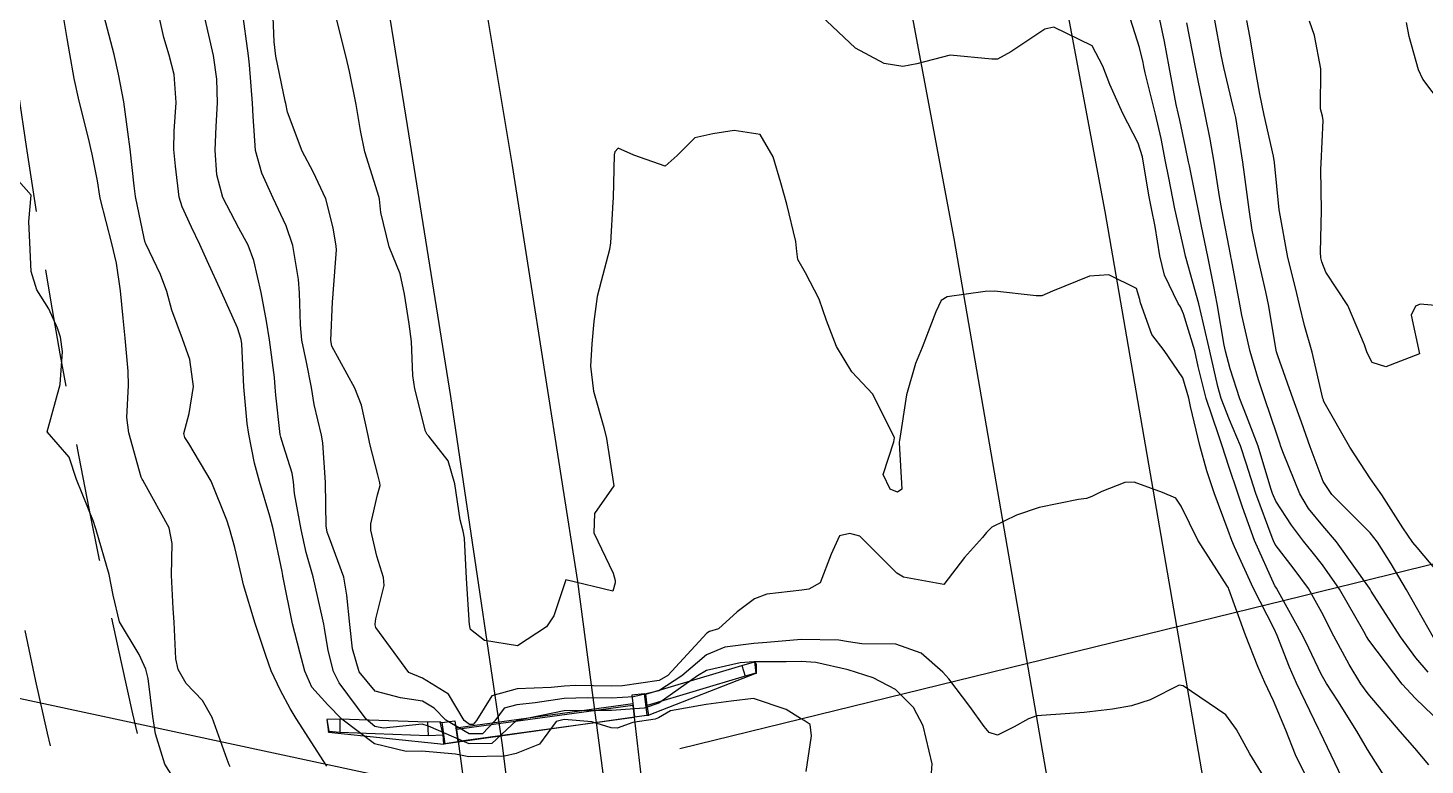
# Model space of a CAD drawing. Header units: metres. Extents: x 298520 to 308411, y 7433745 to 7450750.
# Drawn here: x 300877 to 300936.1, y 7447366.9 to 7447398.1 of the extents above; entities that cross this region are included whole.
import ezdxf

# ---------------------------------------------------------------- set-up
doc = ezdxf.new("R2010")
doc.units = ezdxf.units.M
doc.header["$LTSCALE"] = 10
for name, pattern in [('CONTINUO', [0]), ('DASHED', [0.75, 0.5, -0.25]), ('TRACEJADO', [8.7, 8, -0.7])]:
    doc.linetypes.add(name, pattern=pattern)
for name, color, linetype in [('Curvas de Nivel 1m', 11, 'Continuous'), ('Curvas de Nivel 5m', 15, 'Continuous'), ('Linha Férrea', 251, 'TRACKS'), ('P.I.', 45, 'CONTINUO'), ('TEXTO', 45, 'Continuous'), ('Vias Primárias', 230, 'Continuous'), ('Vias Secundárias', 230, 'DASHED')]:
    doc.layers.add(name, color=color, linetype=linetype)
doc.linetypes.add('TRACKS', pattern='A,0.15,[130,ltypeshp.shx,S=0.25,R=0,X=0,Y=0],0.15', length=0.3)

msp = doc.modelspace()

# ---------------------------------------------------------------- linework, layer by layer
at = {"layer": 'Curvas de Nivel 1m', "flags": 128}
for points, elevation in [([(300885.578, 7447366.857), (300885.532, 7447366.942), (300885.44, 7447367.17), (300884.815, 7447368.953), (300884.402, 7447369.662), (300883.707, 7447370.392), (300883.378, 7447370.973), (300883.269, 7447371.423), (300883.2, 7447372.975), (300883.158, 7447373.56), (300883.085, 7447374.97), (300883.123, 7447376.316), (300882.989, 7447376.972), (300881.966, 7447378.832), (300881.875, 7447378.989), (300881.85, 7447379.026), (300881.814, 7447379.118), (300881.28, 7447380.996), (300881.203, 7447381.633), (300881.272, 7447382.996), (300881.261, 7447383.596), (300881.129, 7447384.998), (300881.043, 7447385.846), (300880.935, 7447387), (300880.759, 7447388.163), (300880.562, 7447389.004), (300880.092, 7447390.868), (300880.061, 7447391.009), (300879.959, 7447391.648), (300879.734, 7447392.777), (300879.683, 7447393.014), (300879.595, 7447393.399), (300879.185, 7447395.022), (300878.967, 7447395.98), (300878.786, 7447397.029), (300878.678, 7447397.679), (300878.448, 7447399.026)], 674), ([(300909.942, 7447366.656), (300910.164, 7447368.175), (300910.1, 7447368.654), (300909.858, 7447368.821), (300909.695, 7447368.912), (300909.086, 7447369.279), (300907.704, 7447369.748), (300906.759, 7447369.632), (300905.701, 7447369.504), (300904.204, 7447369.229), (300903.695, 7447368.935), (300903.547, 7447368.879), (300902.598, 7447368.741), (300901.944, 7447368.493), (300901.689, 7447368.507), (300900.873, 7447368.758), (300899.694, 7447368.861), (300899.362, 7447368.775), (300898.651, 7447367.813), (300897.672, 7447367.421), (300897.17, 7447367.306), (300895.67, 7447367.29), (300895.103, 7447367.397), (300893.673, 7447367.53), (300893.021, 7447367.508), (300891.677, 7447367.835), (300890.293, 7447368.884), (300889.699, 7447369.485), (300889.03, 7447370.224), (300888.723, 7447370.905), (300888.525, 7447371.712), (300888.215, 7447372.913), (300887.812, 7447374.869), (300887.802, 7447374.919), (300887.794, 7447374.95), (300887.765, 7447375.118), (300887.384, 7447376.924), (300887.252, 7447377.464), (300886.816, 7447378.93), (300886.602, 7447379.713), (300886.357, 7447380.935), (300886.293, 7447381.391), (300886.151, 7447382.937), (300886.068, 7447384.75), (300886.041, 7447384.938), (300885.888, 7447385.428), (300885.2, 7447386.947), (300884.6, 7447388.269), (300884.288, 7447388.956), (300883.934, 7447389.696), (300883.535, 7447390.552), (300883.42, 7447390.968), (300883.264, 7447392.268), (300883.194, 7447392.972), (300883.198, 7447393.758), (300883.287, 7447394.971), (300883.198, 7447396.156), (300882.992, 7447396.975), (300882.766, 7447397.715), (300882.48, 7447398.983)], 676), ([(300929.304, 7447366.424), (300928.696, 7447367.406), (300928.135, 7447368.435), (300927.692, 7447369.064), (300925.88, 7447370.288), (300925.711, 7447370.309), (300924.484, 7447369.696), (300923.697, 7447369.439), (300922.889, 7447369.304), (300921.693, 7447369.155), (300921.091, 7447369.119), (300919.69, 7447369.016), (300919.335, 7447368.897), (300918.728, 7447368.55), (300918.029, 7447368.207), (300917.68, 7447368.308), (300917.459, 7447368.562), (300916.856, 7447369.408), (300915.972, 7447370.577), (300915.716, 7447370.862), (300914.796, 7447371.666), (300913.727, 7447372.054), (300912.284, 7447372.068), (300911.728, 7447372.154), (300911.316, 7447372.224), (300909.729, 7447372.246), (300908.275, 7447372.127), (300907.727, 7447372.076), (300906.489, 7447371.928), (300905.722, 7447371.598), (300904.672, 7447370.716), (300903.706, 7447370.078), (300902.627, 7447369.817), (300901.703, 7447369.762), (300900.683, 7447369.78), (300899.703, 7447369.753), (300898.478, 7447369.565), (300897.7, 7447369.487), (300897.163, 7447369.341), (300896.767, 7447368.809), (300896.245, 7447368.254), (300895.684, 7447368.256), (300894.695, 7447368.835), (300894.199, 7447369.343), (300893.701, 7447369.644), (300892.777, 7447369.784), (300891.705, 7447370.066), (300891.028, 7447370.877), (300890.752, 7447371.851), (300890.629, 7447372.881), (300890.509, 7447374.125), (300890.384, 7447374.884), (300889.779, 7447376.535), (300889.678, 7447376.788), (300889.654, 7447376.892), (300889.635, 7447377.043), (300889.599, 7447378.893), (300889.497, 7447380.562), (300889.438, 7447380.896), (300889.131, 7447382.186), (300889.011, 7447382.903), (300888.796, 7447383.979), (300888.608, 7447384.909), (300888.54, 7447385.561), (300888.505, 7447386.911), (300888.469, 7447387.472), (300888.222, 7447388.916), (300887.935, 7447389.752), (300887.386, 7447390.926), (300886.914, 7447391.98), (300886.638, 7447392.933), (300886.541, 7447394.388), (300886.521, 7447394.935), (300886.393, 7447396.563), (300886.347, 7447396.937), (300886.073, 7447398.909)], 678), ([(300931.115, 7447366.398), (300930.64, 7447367.373), (300930.229, 7447368.412), (300929.701, 7447369.654), (300929.339, 7447370.424), (300929.043, 7447371.103), (300928.517, 7447372.432), (300927.819, 7447374.383), (300927.796, 7447374.44), (300927.763, 7447374.494), (300926.509, 7447376.453), (300925.797, 7447377.891), (300925.57, 7447378.233), (300925.004, 7447378.472), (300923.809, 7447378.905), (300923.414, 7447378.889), (300922.445, 7447378.504), (300922.015, 7447378.293), (300921.8, 7447378.217), (300921.454, 7447378.17), (300919.796, 7447377.835), (300918.831, 7447377.511), (300917.787, 7447377.003), (300917.566, 7447376.781), (300917.388, 7447376.564), (300916.634, 7447375.712), (300915.763, 7447374.58), (300914.046, 7447374.886), (300913.767, 7447375.05), (300912.207, 7447376.626), (300911.784, 7447376.738), (300911.348, 7447376.637), (300910.995, 7447375.861), (300910.528, 7447374.649), (300910.044, 7447374.371), (300909.758, 7447374.332), (300908.27, 7447374.16), (300907.752, 7447373.974), (300907.016, 7447373.415), (300906.228, 7447372.695), (300905.843, 7447372.587), (300905.731, 7447372.519), (300904.085, 7447370.724), (300903.711, 7447370.507), (300902.164, 7447370.29), (300901.708, 7447370.275), (300900.175, 7447370.298), (300899.708, 7447370.28), (300899.149, 7447370.22), (300897.707, 7447370.159), (300896.645, 7447369.87), (300895.989, 7447368.817), (300895.853, 7447368.655), (300895.69, 7447368.657), (300895.468, 7447368.823), (300894.8, 7447369.93), (300893.711, 7447370.615), (300893.123, 7447370.856), (300891.732, 7447372.75), (300891.709, 7447372.87), (300891.711, 7447372.892), (300891.737, 7447373.123), (300892.088, 7447374.537), (300892.053, 7447374.867), (300891.772, 7447375.77), (300891.519, 7447376.873), (300891.516, 7447377.144), (300891.805, 7447378.368), (300891.912, 7447378.768), (300891.906, 7447378.869), (300891.816, 7447379.208), (300891.476, 7447380.52), (300891.402, 7447380.874), (300891.124, 7447382.155), (300890.847, 7447382.88), (300889.879, 7447384.661), (300889.833, 7447384.891), (300889.899, 7447386.535), (300889.932, 7447386.86), (300889.933, 7447386.89), (300890.07, 7447388.74), (300890.062, 7447388.889), (300889.935, 7447389.663), (300889.621, 7447390.895), (300889.087, 7447392.026), (300888.621, 7447392.91), (300887.998, 7447394.564), (300887.922, 7447394.921), (300887.9, 7447395.025), (300887.499, 7447396.925), (300887.427, 7447397.528), (300887.37, 7447398.927)], 679), ([(300934.456, 7447366.362), (300933.675, 7447367.596), (300933.222, 7447368.375), (300932.426, 7447369.659), (300931.944, 7447370.388), (300931.717, 7447370.787), (300931.205, 7447371.875), (300930.948, 7447372.402), (300929.919, 7447374.259), (300929.83, 7447374.419), (300929.802, 7447374.458), (300929.764, 7447374.522), (300928.897, 7447376.429), (300928.386, 7447377.845), (300928.195, 7447378.436), (300927.82, 7447379.571), (300927.536, 7447380.443), (300927.372, 7447380.91), (300926.855, 7447382.45), (300926.523, 7447383.803), (300926.376, 7447384.455), (300925.899, 7447386.029), (300925.767, 7447386.327), (300925.678, 7447386.463), (300925.099, 7447387.656), (300924.889, 7447388.476), (300924.698, 7447389.722), (300924.546, 7447390.481), (300924.451, 7447390.976), (300924.197, 7447392.487), (300924.162, 7447392.674), (300923.98, 7447393.242), (300923.326, 7447394.497), (300922.787, 7447395.726), (300922.49, 7447396.505), (300922.031, 7447397.362), (300920.413, 7447398.153), (300920.038, 7447398.071), (300918.586, 7447397.109), (300918.025, 7447396.801), (300917.784, 7447396.804), (300916.027, 7447396.962), (300914.621, 7447396.601), (300914.022, 7447396.492), (300913.236, 7447396.618), (300912.029, 7447397.272), (300910.551, 7447398.645)], 681), ([(300915.234, 7447366.586), (300915.272, 7447366.983), (300914.888, 7447368.592), (300914.479, 7447369.377), (300913.708, 7447370.131), (300912.768, 7447370.619), (300911.716, 7447370.959), (300910.348, 7447371.28), (300909.719, 7447371.318), (300909.085, 7447371.3), (300907.719, 7447371.304), (300907.141, 7447371.263), (300905.715, 7447370.934), (300905.341, 7447370.706), (300903.701, 7447369.55), (300903.089, 7447369.346), (300901.698, 7447369.24), (300901.205, 7447369.248), (300899.698, 7447369.232), (300897.718, 7447368.824), (300897.693, 7447368.82), (300897.678, 7447368.815), (300896.636, 7447367.853), (300895.678, 7447367.838), (300893.955, 7447368.58), (300893.69, 7447368.661), (300892.061, 7447368.493), (300891.688, 7447368.573), (300891.323, 7447368.874), (300890.186, 7447370.408), (300889.941, 7447370.888), (300889.722, 7447371.786), (300889.568, 7447372.729), (300889.536, 7447372.893), (300889.478, 7447373.153), (300889.077, 7447374.9), (300888.791, 7447375.923), (300888.569, 7447376.908), (300888.297, 7447378.421), (300888.247, 7447378.913), (300888.192, 7447379.29), (300887.828, 7447380.441), (300887.712, 7447380.801), (300887.692, 7447380.921), (300887.51, 7447382.584), (300887.481, 7447382.924), (300887.448, 7447383.335), (300887.235, 7447384.926), (300887.107, 7447385.711), (300886.884, 7447386.93), (300886.573, 7447388.276), (300886.337, 7447388.936), (300885.934, 7447389.651), (300885.256, 7447390.947), (300885.007, 7447391.905), (300884.936, 7447392.95), (300884.985, 7447393.953), (300885.042, 7447394.95), (300885.004, 7447395.959), (300884.873, 7447396.952), (300884.509, 7447398.485)], 677), ([(300936.277, 7447366.949), (300935.676, 7447367.65), (300935.067, 7447368.356), (300933.707, 7447369.946), (300933.396, 7447370.373), (300932.91, 7447371.189), (300932.249, 7447372.385), (300931.748, 7447373.387), (300931.181, 7447374.399), (300930.581, 7447375.218), (300929.781, 7447376.271), (300929.705, 7447376.421), (300929.647, 7447376.559), (300928.952, 7447378.429), (300928.551, 7447379.704), (300928.31, 7447380.435), (300927.844, 7447381.54), (300927.489, 7447382.444), (300927.354, 7447382.951), (300927.017, 7447384.449), (300926.741, 7447385.605), (300926.542, 7447386.454), (300926.012, 7447388.369), (300925.987, 7447388.459), (300925.927, 7447388.738), (300925.534, 7447390.466), (300925.271, 7447391.775), (300925.14, 7447392.472), (300924.947, 7447393.44), (300924.709, 7447394.479), (300924.28, 7447396.225), (300924.225, 7447396.487), (300924.193, 7447396.656), (300924.031, 7447397.298), (300923.657, 7447398.494)], 682), ([(300937.197, 7447368.327), (300935.704, 7447369.746), (300935.15, 7447370.356), (300933.731, 7447372.22), (300933.638, 7447372.371), (300933.528, 7447372.58), (300932.495, 7447374.383), (300931.773, 7447375.406), (300931.335, 7447375.953), (300930.971, 7447376.402), (300930.459, 7447377.08), (300929.8, 7447378.104), (300929.657, 7447378.421), (300929.593, 7447378.635), (300929.061, 7447380.428), (300928.564, 7447381.715), (300928.277, 7447382.436), (300927.872, 7447383.692), (300927.677, 7447384.442), (300927.623, 7447384.705), (300927.32, 7447386.446), (300927.173, 7447387.185), (300926.921, 7447388.45), (300926.66, 7447389.735), (300926.51, 7447390.454), (300926.148, 7447392.281), (300926.109, 7447392.459), (300925.979, 7447393.079), (300925.738, 7447394.212), (300925.681, 7447394.465), (300925.59, 7447394.875), (300925.294, 7447396.471), (300925.099, 7447397.54), (300924.893, 7447398.477)], 683), ([(300936.242, 7447370.866), (300935.724, 7447371.474), (300935.069, 7447372.357), (300933.838, 7447374.293), (300933.793, 7447374.37), (300933.763, 7447374.418), (300932.37, 7447376.384), (300931.79, 7447377.062), (300931.186, 7447377.789), (300930.822, 7447378.405), (300930.123, 7447380.121), (300930.019, 7447380.417), (300929.968, 7447380.552), (300929.838, 7447380.928), (300929.333, 7447382.425), (300929.063, 7447383.23), (300928.71, 7447384.432), (300928.365, 7447385.968), (300928.274, 7447386.436), (300927.922, 7447388.329), (300927.905, 7447388.44), (300927.898, 7447388.466), (300927.514, 7447390.444), (300927.419, 7447390.985), (300927.197, 7447392.448), (300927.022, 7447393.41), (300926.818, 7447394.452), (300926.508, 7447395.963), (300926.405, 7447396.456), (300926.042, 7447398.339)], 684), ([(300936.602, 7447375.168), (300935.781, 7447376.135), (300935.594, 7447376.352), (300935.18, 7447376.965), (300934.283, 7447378.365), (300933.813, 7447379.046), (300932.938, 7447380.379), (300931.852, 7447382.293), (300931.824, 7447382.362), (300931.813, 7447382.391), (300931.797, 7447382.447), (300931.333, 7447384.398), (300931.021, 7447385.53), (300930.804, 7447386.406), (300930.628, 7447387.127), (300930.312, 7447388.414), (300929.952, 7447390.349), (300929.942, 7447390.42), (300929.749, 7447392.422), (300929.708, 7447392.69), (300929.307, 7447394.427), (300929.119, 7447395.316), (300928.923, 7447396.431), (300928.704, 7447397.766), (300928.573, 7447398.435)], 686), ([(300937.19, 7447386.327), (300935.904, 7447386.431), (300935.703, 7447386.343), (300935.53, 7447385.976), (300935.883, 7447384.34), (300934.458, 7447383.777), (300933.877, 7447383.971), (300933.669, 7447384.372), (300933.55, 7447384.71), (300932.854, 7447386.38), (300931.917, 7447387.783), (300931.751, 7447388.222), (300931.712, 7447388.393), (300931.687, 7447388.633), (300931.731, 7447390.393), (300931.709, 7447392.132), (300931.713, 7447392.394), (300931.801, 7447394.203), (300931.778, 7447394.393), (300931.689, 7447394.703), (300931.704, 7447396.395), (300931.441, 7447397.803), (300931.227, 7447398.402)], 687), ([(300937.252, 7447394.327), (300936.017, 7447395.949), (300935.842, 7447396.343), (300935.443, 7447397.755), (300935.329, 7447398.351)], 688), ([(300883.65, 7447365.635), (300882.81, 7447366.979), (300882.411, 7447368.254), (300882.304, 7447368.984), (300882.099, 7447370.596), (300881.998, 7447370.987), (300881.719, 7447371.618), (300880.895, 7447372.998), (300880.623, 7447374.128), (300880.453, 7447375.003), (300879.899, 7447376.891), (300879.867, 7447377.009), (300879.786, 7447377.245), (300879.074, 7447379.021), (300878.756, 7447379.96), (300877.833, 7447381.04), (300878.375, 7447383.032), (300878.475, 7447384.43), (300878.392, 7447385.032), (300878.274, 7447385.422), (300877.895, 7447386.242), (300877.395, 7447387.045), (300877.151, 7447387.811), (300877.099, 7447389.048), (300877.053, 7447389.938), (300877.153, 7447391.048), (300875.966, 7447392.392)], 673)]:
    msp.add_lwpolyline(points, dxfattribs=dict(at, elevation=elevation))
at = {"layer": 'Curvas de Nivel 5m', "flags": 128}
for points, elevation in [([(300889.663, 7447366.89), (300888.367, 7447368.91), (300888.107, 7447369.324), (300887.705, 7447370.083), (300887.312, 7447370.924), (300887.079, 7447371.567), (300886.623, 7447372.931), (300886.134, 7447374.559), (300886.049, 7447374.937), (300885.775, 7447376.14), (300885.549, 7447376.942), (300885.434, 7447377.298), (300884.763, 7447378.95), (300883.829, 7447380.538), (300883.657, 7447380.788), (300883.618, 7447380.963), (300883.841, 7447381.812), (300884.02, 7447382.958), (300883.87, 7447384.099), (300883.558, 7447384.965), (300883.11, 7447386.187), (300882.888, 7447386.975), (300882.627, 7447387.696), (300882.003, 7447388.989), (300881.982, 7447389.038), (300881.935, 7447389.224), (300881.572, 7447390.994), (300881.508, 7447391.444), (300881.336, 7447392.996), (300881.25, 7447393.732), (300881.072, 7447394.999), (300880.851, 7447396.166), (300880.662, 7447397.004), (300880.175, 7447398.876)], 675), ([(300932.615, 7447366.38), (300931.682, 7447368.332), (300931.662, 7447368.37), (300931.655, 7447368.39), (300931.628, 7447368.446), (300930.673, 7447370.406), (300930.383, 7447371.073), (300929.861, 7447372.418), (300929.737, 7447372.692), (300928.85, 7447374.429), (300928.052, 7447376.165), (300927.944, 7447376.438), (300927.787, 7447376.854), (300927.188, 7447378.446), (300926.886, 7447379.38), (300926.583, 7447380.453), (300926.196, 7447382.11), (300926.116, 7447382.457), (300925.866, 7447383.317), (300925.074, 7447384.472), (300924.559, 7447385.15), (300924.074, 7447386.487), (300924.043, 7447386.626), (300923.909, 7447387.099), (300922.737, 7447387.68), (300921.914, 7447387.613), (300920.356, 7447386.982), (300919.905, 7447386.79), (300919.667, 7447386.78), (300917.907, 7447386.979), (300917.502, 7447386.969), (300915.905, 7447386.744), (300915.643, 7447386.584), (300915.418, 7447386.107), (300914.848, 7447384.596), (300914.554, 7447383.919), (300914.177, 7447382.605), (300913.887, 7447380.663), (300913.875, 7447380.609), (300913.873, 7447380.568), (300913.98, 7447378.607), (300913.802, 7447378.482), (300913.486, 7447378.613), (300913.194, 7447379.234), (300913.648, 7447380.612), (300913.671, 7447380.775), (300912.754, 7447382.621), (300911.867, 7447383.573), (300911.212, 7447384.637), (300910.795, 7447385.74), (300910.484, 7447386.644), (300909.914, 7447387.759), (300909.59, 7447388.325), (300909.544, 7447388.656), (300909.504, 7447389.081), (300909.115, 7447390.663), (300908.869, 7447391.574), (300908.54, 7447392.671), (300907.987, 7447393.612), (300906.894, 7447393.786), (300905.987, 7447393.635), (300905.229, 7447393.467), (300904.484, 7447392.722), (300903.968, 7447392.266), (300902.641, 7447392.743), (300901.977, 7447393.031), (300901.847, 7447392.879), (300901.816, 7447392.752), (300901.771, 7447390.936), (300901.764, 7447390.752), (300901.655, 7447389.025), (300901.618, 7447388.753), (300901.262, 7447387.403), (300901.094, 7447386.758), (300900.952, 7447385.699), (300900.875, 7447384.76), (300900.811, 7447383.818), (300900.936, 7447382.759), (300901.373, 7447381.219), (300901.486, 7447380.753), (300901.803, 7447378.75), (300900.977, 7447377.577), (300900.953, 7447376.758), (300901.766, 7447375.05), (300901.854, 7447374.749), (300901.861, 7447374.65), (300901.756, 7447374.294), (300899.763, 7447374.77), (300899.263, 7447373.254), (300898.955, 7447372.782), (300897.725, 7447371.978), (300896.33, 7447372.211), (300895.731, 7447372.676), (300895.707, 7447372.795), (300895.704, 7447372.82), (300895.698, 7447372.856), (300895.566, 7447374.823), (300895.484, 7447376.528), (300895.434, 7447376.825), (300895.301, 7447377.317), (300895.069, 7447378.831), (300894.795, 7447379.808), (300893.969, 7447380.848), (300893.899, 7447380.915), (300893.835, 7447381.062), (300893.384, 7447382.855), (300893.304, 7447383.413), (300893.242, 7447384.856), (300893.142, 7447385.606), (300892.948, 7447386.86), (300892.766, 7447387.712), (300892.302, 7447388.864), (300891.945, 7447390.31), (300891.89, 7447390.871), (300891.876, 7447390.948), (300891.262, 7447392.877), (300891.08, 7447393.785), (300890.905, 7447394.881), (300890.619, 7447396.282), (300890.482, 7447396.885), (300890.04, 7447398.62)], 680), ([(300936.475, 7447372.339), (300935.752, 7447373.598), (300935.335, 7447374.354), (300934.681, 7447375.454), (300934.105, 7447376.367), (300933.787, 7447376.765), (300932.166, 7447378.386), (300931.811, 7447378.934), (300931.256, 7447380.399), (300930.886, 7447381.447), (300930.539, 7447382.41), (300929.88, 7447384.25), (300929.829, 7447384.421), (300929.81, 7447384.494), (300929.486, 7447386.424), (300929.382, 7447386.951), (300929.047, 7447388.429), (300928.807, 7447389.564), (300928.669, 7447390.433), (300928.478, 7447391.924), (300928.411, 7447392.436), (300928.104, 7447394.327), (300928.077, 7447394.439), (300927.998, 7447394.776), (300927.603, 7447396.444), (300927.496, 7447396.978), (300927.215, 7447398.448)], 685)]:
    msp.add_lwpolyline(points, dxfattribs=dict(at, elevation=elevation))
at = {"layer": 'Linha Férrea', "flags": 128}
for points in [[(298729.261, 7450749.95), (298734.809, 7450730.65), (298742.343, 7450703.451), (298750.119, 7450676.237), (298757.889, 7450649.199), (298765.189, 7450623.712), (298769.985, 7450606.424), (298776.494, 7450583.287), (298783.055, 7450560.248), (298788.164, 7450542.214), (298793.821, 7450521.584), (298798.125, 7450506.606), (298804.386, 7450484.418), (298809.295, 7450466.837), (298814.551, 7450448.858), (298819.559, 7450431.225), (298826.267, 7450408.649), (298831.926, 7450389.314), (298837.135, 7450370.779), (298842.092, 7450352.398), (298847.802, 7450331.823), (298852.149, 7450316.412), (298858.34, 7450294.769), (298862.969, 7450278.965), (298867.952, 7450260.088), (298870.924, 7450249.95), (298873.722, 7450238.982), (298878.355, 7450222.697), (298882.025, 7450210.358), (298885.603, 7450197.651), (298890.189, 7450181.049), (298894.637, 7450166.006), (298898.995, 7450149.812), (298904.361, 7450131.79), (298908.122, 7450117.709), (298911.93, 7450103.946), (298916.104, 7450089.039), (298920.554, 7450073.399), (298923.212, 7450064.319), (298926.468, 7450052.577), (298930.321, 7450038.956), (298934.723, 7450023.223), (298938.252, 7450011.622), (298941.509, 7449999.193), (298944.399, 7449989.651), (298947.701, 7449977.682), (298952.335, 7449961.49), (298956.967, 7449946.581), (298961.92, 7449929.017), (298965.909, 7449915.258), (298970.082, 7449900.905), (298973.936, 7449887.787), (298977.788, 7449874.853), (298981.549, 7449862.469), (298986.366, 7449847.197), (298989.852, 7449836.37), (298994.575, 7449822.337), (298999.437, 7449807.292), (299004.068, 7449794.269), (299008.7, 7449781.657), (299013.057, 7449770.328), (299018.285, 7449757.718), (299022.322, 7449748.037), (299026.817, 7449737.63), (299031.861, 7449726.852), (299036.814, 7449716.896), (299043.096, 7449705.205), (299047.821, 7449696.534), (299054.335, 7449685.572), (299060.664, 7449675.852), (299069.469, 7449663.104), (299077.541, 7449652.872), (299085.429, 7449643.336), (299089.832, 7449637.784), (299098.728, 7449628.561), (299107.993, 7449618.793), (299117.442, 7449610.031), (299127.077, 7449601.223), (299138.453, 7449591.782), (299150.409, 7449582.651), (299162.779, 7449573.982), (299174.004, 7449567.002), (299185.962, 7449560.295), (299199.698, 7449553.222), (299213.253, 7449547.024), (299227.033, 7449541.5), (299241.999, 7449536.525), (299258.424, 7449531.831), (299277.224, 7449527.814), (299295.935, 7449525.032), (299311.589, 7449523.57), (299326.876, 7449522.883), (299340.975, 7449522.747), (299353.572, 7449523.111), (299369.274, 7449524.069), (299382.826, 7449525.211), (299396.609, 7449526.717), (299414.178, 7449529.501), (299430.969, 7449532.603), (299440.142, 7449534.839), (299451.094, 7449537.487), (299469.666, 7449542.917), (299486.963, 7449547.755), (299510.376, 7449554.83), (299531.414, 7449561.037), (299544.903, 7449564.894), (299559.186, 7449569.068), (299590.197, 7449576.665), (299616.417, 7449582.259), (299645.03, 7449585.805), (299675.251, 7449587.635), (299705.522, 7449586.259), (299732.882, 7449582.825), (299762.581, 7449576.088), (299791.888, 7449566.944), (299816.217, 7449556.896), (299840.774, 7449544.781), (299859.676, 7449534.387), (299878.529, 7449521.308), (299897.376, 7449507.135), (299919.538, 7449486.991), (299927.658, 7449478.626), (299947.133, 7449456.962), (299961.499, 7449437.961), (299971.137, 7449424.784), (299981.869, 7449408.322), (299997.595, 7449383.682), (300016.228, 7449354.96), (300035.864, 7449324.687), (300055.136, 7449295.587), (300073.232, 7449268.397), (300085.868, 7449249.95), (300089.501, 7449244.778), (300101.211, 7449227.647), (300111.197, 7449214.14), (300124.752, 7449194.736), (300135.909, 7449179.759), (300148.296, 7449162.129), (300160.805, 7449144.566), (300173.129, 7449128.481), (300185.523, 7449112.088), (300198.402, 7449095.758), (300207.462, 7449083.98), (300220.094, 7449068.515), (300233.468, 7449051.744), (300246.778, 7449035.349), (300263.478, 7449015.076), (300277.526, 7448998.444), (300292.814, 7448981.501), (300306.688, 7448964.856), (300324.623, 7448944.393), (300340.398, 7448926.517), (300357.9, 7448907.843), (300372.755, 7448891.817), (300392.041, 7448871.054), (300410.717, 7448852.066), (300427.475, 7448834.137), (300439.245, 7448822.858), (300454.898, 7448806.525), (300473.448, 7448788.164), (300493.111, 7448768.808), (300511.705, 7448749.95), (300518.198, 7448743.612), (300525.672, 7448735.984), (300530.889, 7448730.361), (300538.141, 7448723.284), (300543.771, 7448717.624), (300548.924, 7448711.903), (300554.778, 7448706.093), (300562.444, 7448698.573), (300570.483, 7448690.198), (300580.06, 7448680.508), (300590.013, 7448670.628), (300599.102, 7448661.391), (300608.565, 7448651.702), (300616.68, 7448643.32), (300625.581, 7448633.859), (300633.62, 7448625.859), (300641.21, 7448617.858), (300649.582, 7448609.897), (300659.386, 7448599.72), (300667.387, 7448591.231), (300676.098, 7448582.784), (300683.871, 7448574.669), (300691.725, 7448567.153), (300703.33, 7448554.876), (300711.744, 7448546.351), (300718.093, 7448539.767), (300726.506, 7448530.983), (300733.153, 7448523.695), (300741.152, 7448514.418), (300747.426, 7448507.242), (300750.054, 7448504.018), (300758.169, 7448493.99), (300764.854, 7448485.238), (300772.251, 7448475.55), (300781.114, 7448462.855), (300788.178, 7448452.147), (300795.99, 7448439.115), (300802.712, 7448427.661), (300809.137, 7448414.665), (300814.959, 7448402.42), (300819.763, 7448391.601), (300824.722, 7448378.533), (300829.079, 7448366.59), (300833.249, 7448353.858), (300836.592, 7448342.438), (300839.822, 7448330.572), (300842.678, 7448317.912), (300845.758, 7448304.202), (300848.387, 7448291.169), (300849.927, 7448279.903), (300851.843, 7448266.756), (300852.632, 7448254.174), (300852.974, 7448249.95), (300853.718, 7448237.64), (300853.896, 7448226.066), (300854.164, 7448215.145), (300853.836, 7448203.832), (300853.598, 7448192.905), (300852.795, 7448182.25), (300851.991, 7448170.79), (300850.801, 7448159.302), (300849.223, 7448146.768), (300848.151, 7448135.486), (300846.96, 7448124.114), (300845.442, 7448113.546), (300844.222, 7448102.204), (300842.288, 7448090.385), (300840.978, 7448078.33), (300839.608, 7448068.386), (300838.209, 7448056.39), (300836.541, 7448045.166), (300835.023, 7448032.665), (300833.535, 7448020.341), (300832.284, 7448009.205), (300831.094, 7447998.637), (300829.874, 7447985.926), (300828.432, 7447973.713), (300826.546, 7447955.639), (300825.162, 7447943.391), (300824.986, 7447942.247), (300823.836, 7447930.96), (300822.657, 7447919.829), (300821.593, 7447909.075), (300820.243, 7447895.408), (300819.533, 7447885.934), (300818.679, 7447872.07), (300818.298, 7447858.799), (300817.927, 7447851.916), (300817.786, 7447841.862), (300817.933, 7447833.489), (300818.516, 7447815.843), (300820.361, 7447795.876), (300822.449, 7447776.733), (300825.922, 7447758.996), (300827.722, 7447750.217), (300828.687, 7447743.229), (300830.467, 7447731.539), (300833.751, 7447711.152), (300838.977, 7447681.969), (300842.161, 7447664.851), (300846.249, 7447643.566), (300856.898, 7447587.933), (300861.3, 7447564.706), (300863.731, 7447552.015), (300867.081, 7447534.8), (300870.251, 7447518.153), (300879.139, 7447471.406), (300882.717, 7447452.426), (300886.196, 7447433.436), (300890.621, 7447408.952), (300893.065, 7447393.996), (300894.895, 7447382.534), (300896.018, 7447374.923), (300897.056, 7447367.88), (300898.671, 7447355.202), (300899.884, 7447344.173), (300901.155, 7447328.57), (300902.425, 7447306.17), (300902.632, 7447290.927), (300902.643, 7447274.906), (300901.209, 7447249.806), (300899.894, 7447235.454), (300897.424, 7447214.973), (300896.24, 7447207.108, -0.017609), (300893.245, 7447191.067), (300890.79, 7447180.008), (300886.347, 7447162.337), (300883.122, 7447151.267), (300877.521, 7447133.871), (300873.858, 7447123.752), (300865.532, 7447103.056), (300859.822, 7447090.388), (300850.503, 7447071.406), (300846.315, 7447063.106), (300836.805, 7447045.834), (300827.664, 7447031.197), (300815.395, 7447013.014), (300803.069, 7446996.228), (300792.968, 7446983.245), (300781.446, 7446969.292), (300759.63, 7446945.435), (300748.36, 7446933.669), (300737.301, 7446922.447), (300720.178, 7446905.644), (300707.821, 7446893.561), (300697.057, 7446883.028), (300686.376, 7446872.224), (300676.506, 7446862.329), (300660.145, 7446845.845), (300651.989, 7446837.638), (300637.917, 7446823.835), (300624.102, 7446810.419), (300614.955, 7446801.573), (300610.107, 7446796.538), (300599.124, 7446785.64, 0.017844), (300588.776, 7446774.611), (300582.973, 7446768.596), (300572.807, 7446757.15), (300570.635, 7446754.423, -0.018804), (300566.868, 7446749.902, -0.021463), (300565.197, 7446747.771, 0.014089), (300560.744, 7446742.236), (300556.818, 7446737.065), (300549.018, 7446726.402), (300544.903, 7446720.152), (300542.989, 7446717.435), (300540.702, 7446714.014), (300534.516, 7446704.131), (300528.813, 7446694.775), (300525.37, 7446688.688), (300519.775, 7446678.443, 0.017217), (300513.559, 7446666.068), (300510.115, 7446659.471), (300505.35, 7446648.44), (300501.39, 7446638.953, 0.017957), (300498.447, 7446631.125), (300492.383, 7446614.647), (300488.086, 7446600.958), (300484.889, 7446590.082), (300482.448, 7446580.533), (300479.028, 7446566.174), (300474.999, 7446546.195), (300472.245, 7446530.076), (300469.723, 7446510.133), (300467.649, 7446494.09), (300465.343, 7446472.628), (300462.509, 7446448.283), (300460.589, 7446427.75), (300458.173, 7446403.459), (300455.716, 7446377.743), (300453.679, 7446357.578), (300451.179, 7446331.957), (300448.408, 7446302.907), (300446.096, 7446278.461), (300443.948, 7446255.986), (300443.327, 7446249.95), (300441.921, 7446236.026), (300439.714, 7446214.959), (300437.145, 7446189.663), (300434.772, 7446164.489), (300432.986, 7446145.942), (300427.675, 7446092.019), (300425.457, 7446069.071), (300422.052, 7446034.05), (300420.454, 7446017.74), (300416.946, 7445981.751), (300414.159, 7445952.95), (300410.686, 7445916.311), (300408.437, 7445891.812), (300405.718, 7445868.171), (300403.766, 7445842.739), (300401.654, 7445818.651), (300400.337, 7445806.143), (300399.876, 7445801.282), (300399.266, 7445794.558)], [(298905.363, 7450145.031), (298910.207, 7450124.873), (298915.002, 7450108.012), (298921.739, 7450085.266), (298926.98, 7450064.83), (298931.003, 7450051.742), (298934.224, 7450039.953), (298937.65, 7450027.983), (298940.458, 7450017.786), (298943.206, 7450008.624), (298945.866, 7449998.811), (298948.85, 7449988.084), (298952.218, 7449977.183), (298954.849, 7449967.637), (298957.892, 7449956.733), (298961.763, 7449943.848), (298964.896, 7449932.558), (298968.973, 7449920.293), (298972.372, 7449908.382), (298975.8, 7449896.208), (298979.287, 7449884.682), (298982.035, 7449875.079), (298985.463, 7449863.464), (298988.891, 7449853.475), (298994.252, 7449836.792), (298999.642, 7449820.007), (299004.122, 7449806.223), (299009.577, 7449791.55), (299017.072, 7449771.922), (299023.852, 7449755.78), (299031.351, 7449735.099), (299042.615, 7449714.768), (299049.157, 7449702.257), (299057.947, 7449687.795), (299067.128, 7449674.025), (299074.388, 7449663.764), (299083.266, 7449652.271), (299093.226, 7449640.21), (299104.865, 7449628.3), (299116.059, 7449616.929), (299127.188, 7449606.965), (299134.846, 7449600.398), (299146.061, 7449590.999), (299159.8, 7449581.134), (299172.881, 7449572.672), (299188.754, 7449563.553), (299203.487, 7449555.781), (299219.692, 7449548.782), (299229.285, 7449544.979), (299249.695, 7449538.196), (299264.418, 7449534.22), (299286.841, 7449530.183), (299305.276, 7449527.832), (299319.472, 7449527.113), (299340.209, 7449526.73), (299362.575, 7449527.496), (299380.335, 7449528.889), (299402.027, 7449531.43), (299418.393, 7449534.55), (299439.271, 7449538.773), (299455.546, 7449542.61), (299468.219, 7449546.447), (299486.071, 7449551.679), (299502.678, 7449556.429), (299521.873, 7449562.476), (299544.903, 7449569.511), (299558.765, 7449572.874), (299572.65, 7449576.475), (299589.389, 7449580.647), (299603.615, 7449583.903), (299623.713, 7449587.445), (299640.449, 7449589.67), (299657.813, 7449590.983), (299675.925, 7449591.554), (299694.255, 7449591.042), (299708.541, 7449590.126), (299722.182, 7449588.244), (299738.919, 7449585.56), (299759.653, 7449580.821), (299775.25, 7449576.474), (299786.436, 7449572.94), (299797.015, 7449569.282), (299807.003, 7449565.52), (299816.424, 7449561.561), (299823.596, 7449557.979), (299834.148, 7449553.022), (299842.943, 7449548.641), (299850.946, 7449544.045), (299857.58, 7449540.07), (299867.592, 7449534.039), (299879.685, 7449526.144), (299888.765, 7449519.647), (299901.686, 7449509.708), (299911.305, 7449500.703), (299920.635, 7449492.515), (299928.708, 7449484.626), (299935.814, 7449476.733), (299943.925, 7449467.258), (299951.104, 7449459.003), (299957.671, 7449450.784), (299963.484, 7449442.67), (299970.77, 7449432.303), (299976.475, 7449423.904), (299982.432, 7449414.862), (299988.891, 7449404.85), (299995.852, 7449394.443), (300002.312, 7449383.928), (300010.887, 7449370.223), (300018.781, 7449358.239), (300026.569, 7449345.892), (300033.388, 7449335.88), (300041.176, 7449324.037), (300049.358, 7449311.838), (300057.288, 7449299.745), (300065.47, 7449287.364), (300073.508, 7449275.701), (300081.011, 7449264.541), (300090.196, 7449251.298), (300091.164, 7449249.95), (300100.525, 7449236.167), (300109.403, 7449223.951), (300117.162, 7449213.187), (300127.336, 7449198.457), (300139.6, 7449181.446), (300149.952, 7449166.72), (300159.813, 7449153.466), (300168.75, 7449141.382), (300179.779, 7449126.346), (300190.932, 7449112.414), (300203.876, 7449095.222), (300217.308, 7449078.587), (300230.374, 7449062.005), (300242.887, 7449046.162), (300256.877, 7449029.774), (300272.777, 7449010.921), (300288.309, 7448992.868), (300306.303, 7448971.97), (300322.512, 7448953.54), (300337.055, 7448937.024), (300349.196, 7448923.521), (300363.433, 7448907.803), (300372.178, 7448898.27), (300387.649, 7448881.624), (300402.322, 7448866.086), (300417.298, 7448851.105), (300428.763, 7448838.962), (300440.716, 7448827.379), (300454.398, 7448813.148), (300467.461, 7448800.639), (300481.638, 7448785.533), (300502.227, 7448765.254), (300514.06, 7448753.852), (300517.826, 7448749.95), (300528.275, 7448738.976), (300540.783, 7448726.333), (300551.364, 7448715.261), (300568.358, 7448698.083), (300580.431, 7448686.447), (300591.073, 7448675.242), (300605.822, 7448659.996), (300619.827, 7448645.871), (300631.531, 7448633.85), (300641.93, 7448623.388), (300651.196, 7448614.132), (300663.21, 7448601.736), (300675.654, 7448588.967), (300686.366, 7448579.136), (300697.132, 7448567.001), (300714.307, 7448549.82), (300728.065, 7448535.254), (300742.189, 7448519.954), (300754.02, 7448506), (300763.608, 7448493.67), (300772.134, 7448482.969), (300781.594, 7448469.905), (300789.873, 7448457.453), (300798.087, 7448444.138), (300806.367, 7448430.378), (300809.353, 7448423.731), (300815.826, 7448410.715), (300822.176, 7448396.83), (300827.777, 7448382.459), (300832.26, 7448369.325), (300838.297, 7448352.647), (300842.655, 7448335.903), (300846.951, 7448318.72), (300850.061, 7448305.153), (300853.485, 7448286.05), (300855.912, 7448269.922), (300857.341, 7448249.95), (300858.33, 7448231.606), (300857.942, 7448206.205), (300856.925, 7448178.368), (300854.333, 7448156.855), (300851.333, 7448129.708), (300849.095, 7448108.502), (300845.739, 7448085.317), (300843.044, 7448064.17), (300840.396, 7448043.097), (300838.567, 7448030.951), (300837.041, 7448016.016), (300835.11, 7447994.958), (300832.975, 7447975.28), (300830.738, 7447953.623), (300829.108, 7447937.188), (300828.366, 7447933.435), (300827.045, 7447924.743), (300825.629, 7447910.191), (300824.268, 7447895.589), (300822.966, 7447881.617), (300821.953, 7447863.074), (300821.73, 7447846.352), (300821.738, 7447838.346), (300822.298, 7447822.796), (300823.264, 7447806.625), (300824.128, 7447792.391), (300826.211, 7447777.691), (300829.715, 7447760.435), (300831.501, 7447751.07), (300833.495, 7447738.255), (300836.415, 7447720.056), (300862.711, 7447579.549), (300879.787, 7447489.912), (300882.904, 7447473.371), (300886.736, 7447453.399), (300891.84, 7447425.61), (300894.824, 7447408.419), (300897.501, 7447392.308), (300900.259, 7447374.699), (300902.627, 7447356.768), (300903.989, 7447344.999), (300904.86, 7447335.88), (300905.847, 7447322.28), (300906.291, 7447313.022), (300906.573, 7447308.418), (300906.759, 7447298.893), (300906.88, 7447292.725, -0.006984), (300906.844, 7447284.829), (300906.695, 7447276.838), (300906.36, 7447267.883), (300905.744, 7447256.667), (300905.23, 7447249.95), (300904.292, 7447239.525), (300903.012, 7447227.25), (300901.034, 7447212.309), (300899.543, 7447202.921, -0.011988), (300897.909, 7447194.02), (300894.997, 7447180.769), (300891.356, 7447165.387), (300887.457, 7447151.115), (300883.301, 7447137.652), (300876.75, 7447119.219), (300874.099, 7447111.988), (300871.749, 7447106.138, -0.018309), (300868.914, 7447099.764, 0.011681), (300865.826, 7447093.061), (300860.469, 7447081.825), (300851.72, 7447064.422), (300846.208, 7447053.937), (300843.033, 7447048.479), (300836.89, 7447038.137), (300827.206, 7447022.921), (300821.11, 7447014.014), (300814.857, 7447005.089), (300809.628, 7446998.099), (300801.236, 7446986.884), (300791.122, 7446974.407), (300781.425, 7446962.969), (300774.943, 7446955.767), (300762.88, 7446942.762), (300751.299, 7446930.933), (300734.873, 7446914.565), (300727.949, 7446907.628), (300717.868, 7446897.443), (300705.6, 7446885.783), (300698.716, 7446879.048), (300668.127, 7446848.06), (300640.994, 7446821.407), (300627.442, 7446808.23), (300610.345, 7446790.697), (300597.443, 7446778.155), (300592.334, 7446772.486), (300571.229, 7446748.595), (300567.705, 7446744.65), (300564.743, 7446740.8), (300562.62, 7446737.769), (300551.356, 7446722.391), (300544.903, 7446712.981), (300541.869, 7446707.917), (300539.497, 7446704.103, 0.003437), (300530.37, 7446689.205, 0.010632), (300522.744, 7446675.931, 0.016565), (300518.05, 7446666.625, -0.011698), (300511.771, 7446653.868, 0.029635), (300510.132, 7446650.211), (300505.481, 7446638.898), (300500.314, 7446625.471), (300492.316, 7446601.197), (300488.229, 7446587.047), (300485.297, 7446575.185), (300482.347, 7446562.473), (300481.087, 7446556.089, 0.004599), (300479.148, 7446545.763), (300476.443, 7446530.265), (300474.645, 7446518.085), (300472.755, 7446502.987), (300471.297, 7446490.618), (300469.17, 7446472.092), (300467.901, 7446459.793), (300466.767, 7446449.806), (300465.445, 7446435.701), (300463.191, 7446412.592), (300462.659, 7446405.266), (300461.606, 7446397.228), (300459.608, 7446375.419), (300458.167, 7446361.3), (300456.938, 7446349.283), (300454.601, 7446324.341), (300452.383, 7446301.27), (300450.408, 7446280.731), (300448.612, 7446261.944), (300447.444, 7446249.79), (300445.943, 7446235.321), (300443.682, 7446213.965), (300443.009, 7446207.561), (300441.275, 7446189.511), (300439.198, 7446168.049), (300436.473, 7446140.607), (300434.029, 7446115.856), (300431.015, 7446085.098), (300427.797, 7446052.837), (300425.199, 7446025.415), (300423.636, 7446009.727), (300422.457, 7445994.573), (300421.615, 7445989.53), (300419.286, 7445963.664), (300415.807, 7445928.192), (300414.69, 7445917.527), (300413.782, 7445904.921), (300412.247, 7445888.391), (300411.949, 7445886.157), (300411.266, 7445881.618), (300410.692, 7445876.189), (300409.038, 7445857.286), (300407.606, 7445838.578), (300405.212, 7445812.517), (300404.532, 7445804.524), (300403.437, 7445794.141)]]:
    msp.add_lwpolyline(points, format="xyb", dxfattribs=at)
at = {"layer": 'P.I.', "color": 2, "linetype": 'TRACEJADO', "flags": 128}
for points in [[(300902.655, 7447368.96), (300903.003, 7447366.027)], [(300895.618, 7447365.038), (300895.223, 7447367.947)]]:
    msp.add_lwpolyline(points, dxfattribs=at)
at = {"layer": 'P.I.', "color": 4, "linetype": 'CONTINUO'}
for points in [[(300903.15, 7447369.928, 678.775), (300907.219, 7447371.141, 677.954), (300907.353, 7447370.69, 677.954), (300903.209, 7447369.455, 678.765)], [(300894.448, 7447368.77, 679.645), (300893.917, 7447368.746, 679.527), (300893.948, 7447368.192, 679.48), (300894.578, 7447368.209, 679.607)]]:
    msp.add_polyline3d(points, close=True, dxfattribs=at)
for points in [[(300907.219, 7447371.141, 677.954), (300907.749, 7447371.306, 677.884), (300907.812, 7447370.818, 677.904), (300907.353, 7447370.69, 677.954)], [(300907.812, 7447370.818, 677.904), (300907.835, 7447370.819, 675.793), (300907.838, 7447371.204, 677.427), (300907.749, 7447371.306, 677.884)], [(300907.835, 7447370.819, 675.793), (300903.276, 7447369.041, 675.443), (300903.209, 7447369.455, 678.765)], [(300903.086, 7447369.954, 680.193), (300902.556, 7447369.887, 680.193), (300902.671, 7447368.977, 680.175), (300903.201, 7447369.044, 680.172)], [(300903.15, 7447369.928, 678.775), (300903.086, 7447369.954, 680.193), (300903.201, 7447369.044, 680.172), (300903.276, 7447369.041, 675.443)], [(300902.601, 7447369.53, 679.828), (300895.119, 7447368.499, 679.811)], [(300902.598, 7447369.449, 679.371), (300895.156, 7447368.442, 679.193)], [(300902.601, 7447369.53, 679.828), (300902.598, 7447369.449, 679.371), (300902.655, 7447368.96, 679.334), (300902.671, 7447368.977, 680.175)], [(300889.662, 7447368.87, 677.624), (300889.658, 7447368.869, 675.742), (300889.726, 7447368.327, 675.258), (300889.744, 7447368.375, 677.612)], [(300890.216, 7447368.876, 677.629), (300889.662, 7447368.87, 677.624), (300889.744, 7447368.375, 677.612), (300890.209, 7447368.323, 677.629)], [(300893.917, 7447368.746, 679.527), (300890.216, 7447368.876, 677.629), (300890.209, 7447368.323, 677.629), (300893.948, 7447368.192, 679.48)], [(300894.448, 7447368.77, 679.645), (300894.532, 7447368.732, 680.026), (300894.654, 7447367.84, 680.02), (300894.609, 7447367.821, 675.365)], [(300894.532, 7447368.732, 680.026), (300895.077, 7447368.806, 680.026), (300895.198, 7447367.914, 680.015), (300894.654, 7447367.84, 680.02)], [(300903.276, 7447369.041, 675.443), (300894.609, 7447367.821, 675.365)], [(300895.223, 7447367.947, 679.153), (300902.655, 7447368.96, 679.334)], [(300889.726, 7447368.327, 675.258), (300894.609, 7447367.821, 675.365), (300894.578, 7447368.209, 679.607)], [(300895.198, 7447367.914, 680.015), (300895.223, 7447367.947, 679.153), (300895.156, 7447368.442, 679.193), (300895.119, 7447368.499, 679.811)]]:
    msp.add_polyline3d(points, dxfattribs=at)
at = {"layer": 'P.I.', "color": 254, "linetype": 'CONTINUO'}
msp.add_polyline3d([(300890.216, 7447368.876, 677.629), (300889.662, 7447368.87, 677.624), (300889.744, 7447368.375, 677.612), (300890.209, 7447368.323, 677.629)], dxfattribs=at)
at = {"layer": 'TEXTO', "linetype": 'CONTINUO'}
for points in [[(300904.586, 7447367.638, 0), (301059.686, 7447405.688, 0)], [(300752.96, 7447396.332, 0), (300895.016, 7447365.823, 0)]]:
    msp.add_polyline3d(points, dxfattribs=at)
at = {"layer": 'Vias Primárias'}
for points in [[(300942.689, 7447301.604, -0.297396), (300937.291, 7447306.125, -0.03503), (300936.205, 7447310.865), (300935.505, 7447315.33, 0.005573), (300934.804, 7447319.668), (300930.023, 7447347.27), (300922.58, 7447390.36), (300910.051, 7447457.171), (300905.944, 7447478.887), (300903.13, 7447494.356), (300900.528, 7447508.301, -0.002149), (300897.877, 7447521.735, 0.022052), (300894.644, 7447535.258, 0.025568), (300890.757, 7447546.612, -0.002887), (300886.372, 7447557.747, -0.02521), (300883.98, 7447564.989, -0.033583), (300880.763, 7447580.742), (300877.53, 7447604.66), (300876.915, 7447610.035), (300874.438, 7447628.823), (300872.206, 7447650.254, -0.008856)], [(300867.089, 7447644.455, -0.019026), (300868.394, 7447631.055, 0.015045), (300869.92, 7447613.984), (300871.08, 7447603.855), (300874.321, 7447579.871, 0.033583), (300877.713, 7447563.264, 0.02521), (300880.31, 7447555.4, 0.002887), (300884.723, 7447544.196, -0.025568), (300888.395, 7447533.47, -0.022052), (300891.494, 7447520.504, 0.002141), (300894.147, 7447507.062), (300896.738, 7447493.178), (300899.553, 7447477.702), (300903.663, 7447455.969), (300916.183, 7447389.208), (300923.617, 7447346.164), (300928.399, 7447318.558, -0.016692), (300930.151, 7447305.955, -0.048012), (300930.376, 7447280.447, 0.028737), (300930.08, 7447270.481, -0.054945), (300929.598, 7447264.612), (300926.948, 7447249.564), (300926.015, 7447244.544), (300919.405, 7447211.641)]]:
    msp.add_lwpolyline(points, format="xyb", dxfattribs=at)
at = {"layer": 'Vias Secundárias'}
for points in [[(300776.612, 7447532.272), (300785.238, 7447518.919, 0.131457), (300789.303, 7447515.237, 0.129168), (300790.811, 7447514.904, 0.018891), (300806.505, 7447516.117, -0.010963), (300815.816, 7447516.986, -0.172707), (300827.411, 7447513.764, -0.127583), (300831.353, 7447509.123, 0.085169), (300833.738, 7447505.783, 0.066436), (300834.748, 7447504.83, -0.059916), (300836.649, 7447503.081), (300849.606, 7447482.237, -0.035602), (300855.129, 7447471.755, 0.006868), (300862.4, 7447455.798, -0.072685), (300866.104, 7447443.66, 0.033106), (300870.158, 7447425.29, -0.035605), (300876.621, 7447395.298, 0.027299), (300883.522, 7447360.475, 0.776562)], [(300773.524, 7447530.234), (300782.13, 7447516.911, 0.131457), (300787.613, 7447511.946, 0.129168), (300790.957, 7447511.207, 0.016741), (300805.117, 7447512.24), (300809.711, 7447512.178, -0.013187), (300815.558, 7447511.944, -0.183622), (300822.515, 7447508.758, 0.010207), (300832.709, 7447498.828, -0.002077), (300838.091, 7447493.754), (300846.464, 7447480.284, -0.035602), (300851.742, 7447470.267, 0.006868), (300859.055, 7447454.218, -0.072685), (300862.446, 7447443.103, 0.033106), (300866.606, 7447424.255, -0.035605), (300872.958, 7447394.777, 0.027299), (300879.937, 7447359.558)]]:
    msp.add_lwpolyline(points, format="xyb", dxfattribs=at)

doc.saveas('drawing.dxf')
